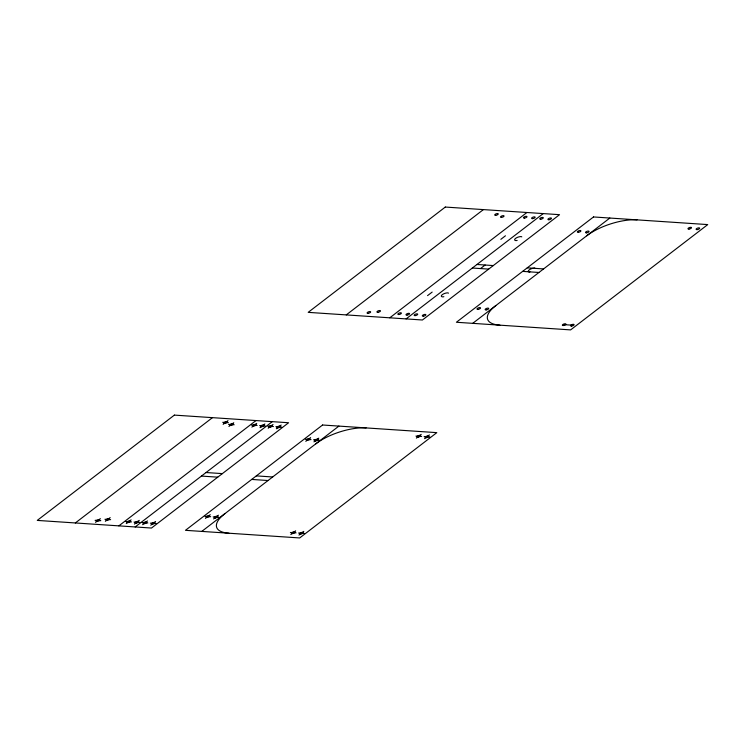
<?xml version="1.0" encoding="UTF-8"?>
<svg xmlns="http://www.w3.org/2000/svg" width="745" height="745" viewBox="0 0 745 745"><rect width="100%" height="100%" fill="white"/><g stroke="black" fill="none" stroke-linecap="round" stroke-linejoin="round"><path stroke-width="1.12" d="M75.329 522.962L212.465 417.647M346.257 314.902L483.393 209.596M95.528 522.357L100.361 518.641M223.146 424.352L227.979 420.646M105.352 521.323L110.185 517.607M228.92 426.429L233.753 422.722M118.846 525.868L255.982 420.562M389.775 317.808L526.911 212.502M126.278 523.558L131.111 519.852M251.866 427.118L256.708 423.402M427.546 295.616L432.165 292.077M500.845 239.331L505.455 235.792M134.435 524.107L139.278 520.392M260.033 427.667L264.866 423.952M135.162 526.957L272.298 421.651M406.09 318.907L543.226 213.592M142.602 524.657L147.435 520.941M268.191 428.207L273.024 424.492M480.516 268.563L485.125 265.024M150.76 525.197L155.593 521.481M276.348 428.757L281.182 425.041M205.424 518.38L210.258 514.674M305.776 441.319L310.618 437.604M529.965 271.869L529.658 272.102A4.219 1.583 -18.5 0 1 529.201 269.895A4.219 1.583 -18.5 0 1 534.882 268.098L534.584 268.321M213.582 518.93L218.425 515.214M313.943 441.869L318.776 438.153M201.774 531.409L338.91 426.093M472.703 323.349L609.838 218.043M290.811 534.547L295.644 530.831M416.39 438.107L421.223 434.4M298.969 535.087L303.811 531.381M424.548 438.656L429.39 434.94M521.779 236.882L521.258 236.593A4.219 1.583 -18.5 0 0 515.577 238.391A4.219 1.583 -18.5 0 0 516.043 240.598L517.16 240.421M476.968 264.475L493.292 265.565M527.255 267.837L543.58 268.926M472.349 268.023L488.673 269.113M522.645 271.385L538.961 272.474M448.481 293.167L447.969 292.878A4.219 1.583 -18.5 0 0 442.279 294.675A4.219 1.583 -18.5 0 0 442.744 296.882L443.862 296.706M564.123 324.643L572.309 325.192M222.708 422.303L228.408 422.685M251.438 425.069L257.137 425.451M259.595 425.619L265.295 426M267.753 426.159L273.452 426.54M275.92 426.708L281.61 427.09M415.961 436.067L421.661 436.44M424.119 436.607L429.818 436.989M228.492 424.38L234.181 424.762M305.348 439.271L311.047 439.652M313.505 439.82L319.205 440.202M206.039 472.526L222.355 473.615M256.327 475.887L272.651 476.977M201.42 476.074L217.745 477.163M251.708 479.435L268.032 480.525M204.996 516.332L210.695 516.713M213.154 516.881L218.853 517.263M104.924 519.274L110.623 519.656M125.849 521.519L131.548 521.9M134.007 522.059L139.706 522.441M142.165 522.608L147.864 522.99M150.322 523.148L156.022 523.53M290.382 532.498L296.082 532.88M298.54 533.048L304.239 533.42M95.099 520.308L100.789 520.69M586.753 235.774A37.325 14.043 -18.5 0 1 637.031 219.859M499.904 325.165A37.325 14.043 -18.5 0 1 495.788 305.627M228.966 533.224A37.325 14.043 -18.5 0 1 224.86 513.678M315.815 443.824A37.325 14.043 -18.5 0 1 366.102 427.919M174.386 415.105L37.25 520.41L151.486 528.047L288.613 422.741L174.386 415.105M445.314 207.054L308.179 312.36L422.415 319.996L559.551 214.681L445.314 207.054M322.585 425.004L185.449 530.319L299.686 537.946L436.821 432.64L322.585 425.004M593.514 216.953L456.387 322.259L570.614 329.895L707.75 224.59L593.514 216.953M407.021 315.079A1.863 0.698 -18.5 0 0 409.564 313.636A1.863 0.698 -18.5 0 0 406.77 313.878A1.863 0.698 -18.5 0 0 407.021 315.079M398.864 314.53A1.863 0.698 -18.5 0 0 401.406 313.086A1.863 0.698 -18.5 0 0 398.612 313.338A1.863 0.698 -18.5 0 0 398.864 314.53M524.452 218.089A1.863 0.698 -18.5 0 0 526.994 216.646A1.863 0.698 -18.5 0 0 524.201 216.888A1.863 0.698 -18.5 0 0 524.452 218.089M532.61 218.63A1.863 0.698 -18.5 0 0 535.152 217.195A1.863 0.698 -18.5 0 0 532.358 217.438A1.863 0.698 -18.5 0 0 532.61 218.63M495.704 215.324A1.863 0.698 -18.5 0 0 498.265 213.889A1.863 0.698 -18.5 0 0 495.49 214.122A1.863 0.698 -18.5 0 0 495.704 215.324M501.487 217.4A1.863 0.698 -18.5 0 0 504.048 215.966A1.863 0.698 -18.5 0 0 501.273 216.199A1.863 0.698 -18.5 0 0 501.487 217.4M377.957 312.285A1.863 0.698 -18.5 0 0 380.481 310.842A1.863 0.698 -18.5 0 0 377.668 311.103A1.863 0.698 -18.5 0 0 377.957 312.285M368.132 313.319A1.863 0.698 -18.5 0 0 370.647 311.876A1.863 0.698 -18.5 0 0 367.844 312.136A1.863 0.698 -18.5 0 0 368.132 313.319M415.179 315.619A1.863 0.698 -18.5 0 0 417.721 314.176A1.863 0.698 -18.5 0 0 414.928 314.427A1.863 0.698 -18.5 0 0 415.179 315.619M423.346 316.169A1.863 0.698 -18.5 0 0 425.879 314.725A1.863 0.698 -18.5 0 0 423.095 314.967A1.863 0.698 -18.5 0 0 423.346 316.169M548.935 219.728A1.863 0.698 -18.5 0 0 551.477 218.285A1.863 0.698 -18.5 0 0 548.683 218.527A1.863 0.698 -18.5 0 0 548.935 219.728M540.777 219.179A1.863 0.698 -18.5 0 0 543.31 217.736A1.863 0.698 -18.5 0 0 540.525 217.978A1.863 0.698 -18.5 0 0 540.777 219.179M586.52 232.831A1.863 0.698 -18.5 0 0 589.062 231.388A1.863 0.698 -18.5 0 0 586.268 231.639A1.863 0.698 -18.5 0 0 586.52 232.831M578.362 232.291A1.863 0.698 -18.5 0 0 580.904 230.848A1.863 0.698 -18.5 0 0 578.111 231.09A1.863 0.698 -18.5 0 0 578.362 232.291M571.545 326.068A1.863 0.698 -18.5 0 0 574.088 324.624A1.863 0.698 -18.5 0 0 571.294 324.876A1.863 0.698 -18.5 0 0 571.545 326.068M563.388 325.528A1.863 0.698 -18.5 0 0 565.93 324.084A1.863 0.698 -18.5 0 0 563.136 324.326A1.863 0.698 -18.5 0 0 563.388 325.528M688.976 229.078A1.863 0.698 -18.5 0 0 691.518 227.635A1.863 0.698 -18.5 0 0 688.725 227.886A1.863 0.698 -18.5 0 0 688.976 229.078M697.134 229.628A1.863 0.698 -18.5 0 0 699.676 228.184A1.863 0.698 -18.5 0 0 696.882 228.426A1.863 0.698 -18.5 0 0 697.134 229.628M486.168 309.901A1.863 0.698 -18.5 0 0 488.711 308.458A1.863 0.698 -18.5 0 0 485.917 308.7A1.863 0.698 -18.5 0 0 486.168 309.901M478.011 309.352A1.863 0.698 -18.5 0 0 480.553 307.909A1.863 0.698 -18.5 0 0 477.759 308.16A1.863 0.698 -18.5 0 0 478.011 309.352M207.082 517.403A1.863 0.698 -18.5 0 0 209.624 515.959A1.863 0.698 -18.5 0 0 206.831 516.211A1.863 0.698 -18.5 0 0 207.082 517.403M215.24 517.952A1.863 0.698 -18.5 0 0 217.782 516.509A1.863 0.698 -18.5 0 0 214.988 516.751A1.863 0.698 -18.5 0 0 215.24 517.952M426.205 437.678A1.863 0.698 -18.5 0 0 428.748 436.235A1.863 0.698 -18.5 0 0 425.954 436.477A1.863 0.698 -18.5 0 0 426.205 437.678M418.047 437.129A1.863 0.698 -18.5 0 0 420.59 435.695A1.863 0.698 -18.5 0 0 417.796 435.937A1.863 0.698 -18.5 0 0 418.047 437.129M292.459 533.578A1.863 0.698 -18.5 0 0 294.992 532.135A1.863 0.698 -18.5 0 0 292.208 532.377A1.863 0.698 -18.5 0 0 292.459 533.578M300.617 534.118A1.863 0.698 -18.5 0 0 303.159 532.675A1.863 0.698 -18.5 0 0 300.365 532.926A1.863 0.698 -18.5 0 0 300.617 534.118M307.434 440.342A1.863 0.698 -18.5 0 0 309.976 438.898A1.863 0.698 -18.5 0 0 307.182 439.15A1.863 0.698 -18.5 0 0 307.434 440.342M315.591 440.891A1.863 0.698 -18.5 0 0 318.134 439.448A1.863 0.698 -18.5 0 0 315.34 439.69A1.863 0.698 -18.5 0 0 315.591 440.891M269.839 427.23A1.863 0.698 -18.5 0 0 272.381 425.786A1.863 0.698 -18.5 0 0 269.588 426.038A1.863 0.698 -18.5 0 0 269.839 427.23M278.006 427.779A1.863 0.698 -18.5 0 0 280.539 426.336A1.863 0.698 -18.5 0 0 277.755 426.578A1.863 0.698 -18.5 0 0 278.006 427.779M152.408 524.219A1.863 0.698 -18.5 0 0 154.951 522.776A1.863 0.698 -18.5 0 0 152.157 523.027A1.863 0.698 -18.5 0 0 152.408 524.219M144.251 523.679A1.863 0.698 -18.5 0 0 146.793 522.236A1.863 0.698 -18.5 0 0 143.999 522.478A1.863 0.698 -18.5 0 0 144.251 523.679M97.195 521.379A1.863 0.698 -18.5 0 0 99.718 519.926A1.863 0.698 -18.5 0 0 96.915 520.187A1.863 0.698 -18.5 0 0 97.195 521.379M107.029 520.345A1.863 0.698 -18.5 0 0 109.552 518.893A1.863 0.698 -18.5 0 0 106.74 519.153A1.863 0.698 -18.5 0 0 107.029 520.345M230.559 425.46A1.863 0.698 -18.5 0 0 233.12 424.017A1.863 0.698 -18.5 0 0 230.335 424.25A1.863 0.698 -18.5 0 0 230.559 425.46M224.776 423.383A1.863 0.698 -18.5 0 0 227.337 421.94A1.863 0.698 -18.5 0 0 224.562 422.173A1.863 0.698 -18.5 0 0 224.776 423.383M261.681 426.689A1.863 0.698 -18.5 0 0 264.224 425.246A1.863 0.698 -18.5 0 0 261.43 425.488A1.863 0.698 -18.5 0 0 261.681 426.689M253.524 426.14A1.863 0.698 -18.5 0 0 256.066 424.697A1.863 0.698 -18.5 0 0 253.272 424.948A1.863 0.698 -18.5 0 0 253.524 426.14M127.935 522.59A1.863 0.698 -18.5 0 0 130.477 521.146A1.863 0.698 -18.5 0 0 127.684 521.388A1.863 0.698 -18.5 0 0 127.935 522.59M136.093 523.13A1.863 0.698 -18.5 0 0 138.635 521.686A1.863 0.698 -18.5 0 0 135.841 521.938A1.863 0.698 -18.5 0 0 136.093 523.13"/></g></svg>
